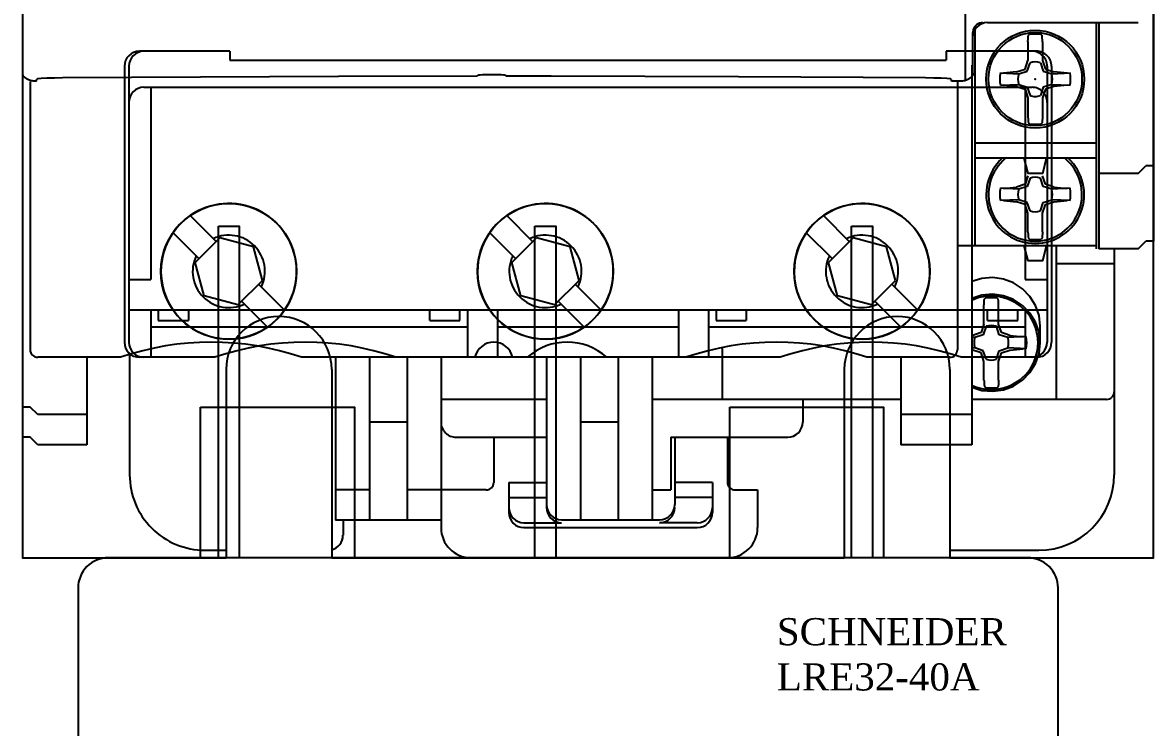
# Model space of a CAD drawing. Extents: x 0 to 75, y 0 to 185.
# Drawn here: x 0 to 75, y 46.8 to 93.5 of the extents above; entities that cross this region are included whole.
import ezdxf

# ---------------------------------------------------------------- set-up
doc = ezdxf.new("R2010")
doc.units = 0
doc.layers.add('1', color=3, linetype='CONTINUOUS')
doc.layers.add('ALPHA', color=255, linetype='CONTINUOUS')
doc.styles.add('arial', font='times.ttf', dxfattribs={"height": 21})

# ---------------------------------------------------------------- blocks, each defined once
blk = doc.blocks.new('EWTWEQT WEQTY T3 2T')
at = {"color": 1, "linetype": 'ByBlock', "lineweight": -2}
for points in [[(295250.555, 158400.807), (295251.941, 158400.807), (295251.941, 158378.807), (295250.555, 158378.807)], [(295271.555, 158400.807), (295272.941, 158400.807), (295272.941, 158378.807), (295271.555, 158378.807)], [(295292.555, 158400.807), (295293.941, 158400.807), (295293.941, 158378.807), (295292.555, 158378.807)]]:
    blk.add_lwpolyline(points, close=True, dxfattribs=at)
at = {"color": 251, "linetype": 'ByBlock', "lineweight": -2}
for points in [[(295249.373, 158388.807), (295259.577, 158388.807), (295259.577, 158378.807), (295249.373, 158378.807)], [(295284.472, 158388.807), (295294.676, 158388.807), (295294.676, 158378.807), (295284.472, 158378.807)]]:
    blk.add_lwpolyline(points, close=True, dxfattribs=at)
blk.add_lwpolyline([(295241.248, 158320.807), (295306.248, 158320.807), (295306.248, 158376.807, 0.414214), (295304.248, 158378.807), (295243.248, 158378.807, 0.414214), (295241.248, 158376.807)], format="xyb", close=True, dxfattribs=at)
at = {"layer": '1', "insert": (295287.598, 158374.806), "char_height": 1.8, "attachment_point": 1, "style": 'arial'}
blk.add_mtext_dynamic_manual_height_columns('SCHNEIDER\\PLRE32-40A', width=21.44146, gutter_width=450, heights=[0], dxfattribs=at)
blk = doc.blocks.new('QWE 3 32 KHOI DONG TU 50')
at = {"color": 3, "linetype": 'ByBlock', "lineweight": -2}
for p, q in [((294832.386, 158425.791), (294832.386, 158413.291)), ((294839.386, 158425.791), (294839.386, 158413.291)), ((294873.386, 158425.791), (294873.386, 158413.291)), ((294880.386, 158425.791), (294880.386, 158413.291))]:
    blk.add_line(p, q, dxfattribs=at)
for centre in [(294835.886, 158425.791), (294876.886, 158425.791)]:
    blk.add_arc(centre, 3.5, 0, 180, dxfattribs=at)
at = {"layer": '1'}
for p, q in [((294885.56, 158447.518), (294885.56, 158446.271)), ((294886.536, 158447.518), (294886.536, 158446.275)), ((294885.376, 158445.714), (294885.561, 158446.275)), ((294885.518, 158445.571), (294885.704, 158446.133)), ((294886.394, 158446.133), (294886.579, 158445.571)), ((294886.536, 158446.275), (294886.722, 158445.714)), ((294883.735, 158445.45), (294884.957, 158445.386)), ((294884.814, 158445.529), (294883.936, 158445.439)), ((294884.814, 158445.529), (294885.376, 158445.714)), ((294884.957, 158445.386), (294885.518, 158445.571)), ((294886.579, 158445.571), (294887.141, 158445.386)), ((294886.722, 158445.714), (294887.283, 158445.529)), ((294887.141, 158445.386), (294888.363, 158445.45)), ((294888.161, 158445.439), (294887.283, 158445.529)), ((294883.735, 158444.632), (294884.957, 158444.696)), ((294884.816, 158444.555), (294883.936, 158444.642)), ((294884.816, 158444.555), (294885.373, 158444.371)), ((294884.957, 158444.696), (294885.518, 158444.511)), ((294885.373, 158444.371), (294885.56, 158443.805)), ((294885.518, 158444.511), (294885.704, 158443.949)), ((294886.579, 158444.511), (294886.394, 158443.949)), ((294886.722, 158444.368), (294886.536, 158443.806)), ((294887.141, 158444.696), (294886.579, 158444.511)), ((294887.283, 158444.553), (294886.722, 158444.368)), ((294887.141, 158444.696), (294888.363, 158444.632)), ((294888.161, 158444.642), (294887.282, 158444.555)), ((294885.56, 158443.805), (294885.56, 158442.564)), ((294886.536, 158443.806), (294886.536, 158442.564)), ((294885.299, 158439.791), (294885.549, 158438.791)), ((294886.549, 158438.791), (294886.799, 158439.791)), ((294885.561, 158438.625), (294885.376, 158438.064)), ((294885.704, 158438.483), (294885.518, 158437.921)), ((294886.549, 158438.791), (294885.549, 158438.791)), ((294886.579, 158437.921), (294886.394, 158438.483)), ((294886.722, 158438.064), (294886.536, 158438.625)), ((294884.957, 158437.736), (294883.735, 158437.8)), ((294883.936, 158437.789), (294884.814, 158437.879)), ((294885.376, 158438.064), (294884.814, 158437.879)), ((294885.518, 158437.921), (294884.957, 158437.736)), ((294887.141, 158437.736), (294886.579, 158437.921)), ((294887.283, 158437.879), (294886.722, 158438.064)), ((294888.363, 158437.8), (294887.141, 158437.736)), ((294887.283, 158437.879), (294888.162, 158437.789)), ((294884.957, 158437.046), (294883.735, 158436.982)), ((294883.936, 158436.992), (294884.816, 158436.905)), ((294885.373, 158436.721), (294884.816, 158436.905)), ((294885.518, 158436.861), (294884.957, 158437.046)), ((294885.704, 158436.299), (294885.518, 158436.861)), ((294886.394, 158436.299), (294886.579, 158436.861)), ((294886.579, 158436.861), (294887.141, 158437.046)), ((294886.722, 158436.718), (294887.283, 158436.903)), ((294888.363, 158436.982), (294887.141, 158437.046)), ((294887.282, 158436.905), (294888.162, 158436.992)), ((294885.56, 158436.155), (294885.373, 158436.721)), ((294885.56, 158434.914), (294885.56, 158436.155)), ((294886.536, 158436.156), (294886.722, 158436.718)), ((294886.536, 158434.914), (294886.536, 158436.157)), ((294885.56, 158434.914), (294885.562, 158434.886)), ((294885.562, 158434.886), (294885.565, 158434.857)), ((294885.565, 158434.857), (294885.568, 158434.829)), ((294885.568, 158434.829), (294885.571, 158434.801)), ((294885.571, 158434.801), (294885.573, 158434.773)), ((294885.573, 158434.773), (294885.576, 158434.744)), ((294885.576, 158434.744), (294885.578, 158434.716)), ((294885.578, 158434.716), (294885.579, 158434.687)), ((294885.579, 158434.687), (294885.579, 158434.664)), ((294885.579, 158434.664), (294885.579, 158434.64)), ((294885.579, 158434.64), (294885.58, 158434.617)), ((294885.58, 158434.617), (294885.581, 158434.594)), ((294885.581, 158434.594), (294885.583, 158434.571)), ((294885.583, 158434.571), (294885.586, 158434.549)), ((294885.586, 158434.549), (294885.591, 158434.527)), ((294885.591, 158434.527), (294885.599, 158434.506)), ((294885.599, 158434.506), (294885.603, 158434.496)), ((294886.499, 158434.506), (294886.494, 158434.496)), ((294886.506, 158434.527), (294886.499, 158434.506)), ((294886.512, 158434.549), (294886.506, 158434.527)), ((294886.515, 158434.571), (294886.512, 158434.549)), ((294886.517, 158434.594), (294886.515, 158434.571)), ((294886.518, 158434.617), (294886.517, 158434.594)), ((294886.519, 158434.687), (294886.518, 158434.664)), ((294886.518, 158434.664), (294886.518, 158434.64)), ((294886.518, 158434.64), (294886.518, 158434.617)), ((294886.52, 158434.716), (294886.519, 158434.687)), ((294886.522, 158434.744), (294886.52, 158434.716)), ((294886.524, 158434.773), (294886.522, 158434.744)), ((294886.527, 158434.801), (294886.524, 158434.773)), ((294886.529, 158434.829), (294886.527, 158434.801)), ((294886.532, 158434.857), (294886.529, 158434.829)), ((294886.534, 158434.885), (294886.532, 158434.857)), ((294886.536, 158434.914), (294886.534, 158434.885)), ((294885.603, 158434.496), (294885.609, 158434.486)), ((294885.609, 158434.486), (294885.614, 158434.476)), ((294885.614, 158434.476), (294885.621, 158434.467)), ((294885.621, 158434.467), (294885.627, 158434.458)), ((294885.627, 158434.458), (294885.634, 158434.449)), ((294885.634, 158434.449), (294885.641, 158434.44)), ((294885.641, 158434.44), (294885.649, 158434.432)), ((294886.456, 158434.44), (294886.449, 158434.432)), ((294886.463, 158434.449), (294886.456, 158434.44)), ((294886.47, 158434.458), (294886.463, 158434.449)), ((294886.477, 158434.467), (294886.47, 158434.458)), ((294886.483, 158434.476), (294886.477, 158434.467)), ((294886.489, 158434.486), (294886.483, 158434.476)), ((294886.494, 158434.496), (294886.489, 158434.486)), ((294882.518, 158431.819), (294881.836, 158431.609)), ((294883.23, 158431.876), (294882.518, 158431.819)), ((294883.938, 158431.778), (294883.23, 158431.876)), ((294884.607, 158431.529), (294883.938, 158431.778)), ((294885.204, 158431.142), (294884.607, 158431.529)), ((294883.23, 158430.768), (294882.518, 158430.71)), ((294883.938, 158430.67), (294883.23, 158430.768)), ((294885.702, 158430.634), (294885.204, 158431.142)), ((294882.518, 158430.71), (294881.836, 158430.501)), ((294882.647, 158430.03), (294882.649, 158430.058)), ((294882.647, 158428.783), (294882.647, 158430.03)), ((294882.649, 158430.058), (294882.652, 158430.086)), ((294882.652, 158430.086), (294882.655, 158430.115)), ((294882.655, 158430.115), (294882.658, 158430.143)), ((294882.658, 158430.143), (294882.661, 158430.171)), ((294882.661, 158430.171), (294882.663, 158430.199)), ((294882.663, 158430.199), (294882.665, 158430.228)), ((294882.665, 158430.228), (294882.666, 158430.257)), ((294882.666, 158430.257), (294882.667, 158430.28)), ((294882.667, 158430.327), (294882.668, 158430.35)), ((294882.667, 158430.303), (294882.667, 158430.327)), ((294882.667, 158430.28), (294882.667, 158430.303)), ((294882.668, 158430.35), (294882.67, 158430.373)), ((294882.67, 158430.373), (294882.673, 158430.395)), ((294882.673, 158430.395), (294882.679, 158430.417)), ((294882.679, 158430.417), (294882.686, 158430.438)), ((294882.686, 158430.438), (294882.691, 158430.448)), ((294882.691, 158430.448), (294882.696, 158430.458)), ((294882.696, 158430.458), (294882.702, 158430.468)), ((294882.702, 158430.468), (294882.708, 158430.477)), ((294882.708, 158430.477), (294882.715, 158430.486)), ((294882.715, 158430.486), (294882.722, 158430.495)), ((294882.722, 158430.495), (294882.729, 158430.504)), ((294882.729, 158430.504), (294882.736, 158430.512)), ((294883.544, 158430.504), (294883.536, 158430.512)), ((294883.551, 158430.495), (294883.544, 158430.504)), ((294883.558, 158430.486), (294883.551, 158430.495)), ((294883.564, 158430.477), (294883.558, 158430.486)), ((294883.571, 158430.468), (294883.564, 158430.477)), ((294883.576, 158430.458), (294883.571, 158430.468)), ((294883.582, 158430.448), (294883.576, 158430.458)), ((294883.586, 158430.438), (294883.582, 158430.448)), ((294883.594, 158430.417), (294883.586, 158430.438)), ((294883.599, 158430.395), (294883.594, 158430.417)), ((294883.602, 158430.373), (294883.599, 158430.395)), ((294883.604, 158430.35), (294883.602, 158430.373)), ((294883.605, 158430.327), (294883.604, 158430.35)), ((294883.606, 158430.303), (294883.605, 158430.327)), ((294883.606, 158430.28), (294883.606, 158430.303)), ((294883.606, 158430.257), (294883.606, 158430.28)), ((294883.607, 158430.228), (294883.606, 158430.257)), ((294883.609, 158430.199), (294883.607, 158430.228)), ((294883.611, 158430.171), (294883.609, 158430.199)), ((294883.614, 158430.143), (294883.611, 158430.171)), ((294883.617, 158430.115), (294883.614, 158430.143)), ((294883.619, 158430.087), (294883.617, 158430.115)), ((294883.622, 158430.059), (294883.619, 158430.087)), ((294883.624, 158430.03), (294883.622, 158430.059)), ((294883.624, 158428.787), (294883.624, 158430.03)), ((294884.607, 158430.421), (294883.938, 158430.67)), ((294885.204, 158430.033), (294884.607, 158430.421)), ((294885.702, 158429.526), (294885.204, 158430.033)), ((294886.076, 158430.031), (294885.702, 158430.634)), ((294886.308, 158429.362), (294886.076, 158430.031)), ((294882.886, 158429.041), (294882.886, 158429.741)), ((294884.886, 158429.041), (294884.886, 158429.741)), ((294885.386, 158429.741), (294885.386, 158426.591)), ((294886.076, 158428.923), (294885.702, 158429.526)), ((294886.386, 158428.659), (294886.308, 158429.362)), ((294882.648, 158428.787), (294882.463, 158428.226)), ((294882.791, 158428.645), (294882.606, 158428.083)), ((294882.886, 158429.041), (294884.886, 158429.041)), ((294883.667, 158428.083), (294883.481, 158428.645)), ((294883.809, 158428.226), (294883.624, 158428.787)), ((294886.308, 158428.254), (294886.076, 158428.923)), ((294886.386, 158427.551), (294886.386, 158428.659)), ((294882.463, 158428.226), (294881.836, 158428.019)), ((294882.044, 158427.898), (294881.836, 158427.909)), ((294882.606, 158428.083), (294882.044, 158427.898)), ((294884.228, 158427.898), (294883.667, 158428.083)), ((294884.371, 158428.041), (294883.809, 158428.226)), ((294885.45, 158427.962), (294884.228, 158427.898)), ((294884.371, 158428.041), (294885.249, 158427.951)), ((294886.386, 158427.551), (294886.308, 158428.254)), ((294882.044, 158427.208), (294881.836, 158427.197)), ((294882.461, 158426.882), (294881.836, 158427.088)), ((294882.606, 158427.022), (294882.044, 158427.208)), ((294882.791, 158426.461), (294882.606, 158427.022)), ((294883.481, 158426.461), (294883.667, 158427.022)), ((294883.667, 158427.022), (294884.228, 158427.208)), ((294883.809, 158426.88), (294884.371, 158427.065)), ((294885.45, 158427.144), (294884.228, 158427.208)), ((294884.369, 158427.066), (294885.249, 158427.154)), ((294886.308, 158426.848), (294886.386, 158427.551)), ((294882.647, 158426.317), (294882.461, 158426.882)), ((294882.647, 158425.076), (294882.647, 158426.317)), ((294883.624, 158426.318), (294883.809, 158426.88)), ((294883.624, 158425.075), (294883.624, 158426.318)), ((294886.076, 158426.178), (294886.308, 158426.848)), ((294885.204, 158425.068), (294885.702, 158425.576)), ((294885.702, 158425.576), (294886.076, 158426.178)), ((294882.647, 158425.076), (294882.649, 158425.047)), ((294882.649, 158425.047), (294882.652, 158425.019)), ((294882.652, 158425.019), (294882.655, 158424.991)), ((294882.655, 158424.991), (294882.658, 158424.963)), ((294882.658, 158424.963), (294882.661, 158424.935)), ((294882.661, 158424.935), (294882.663, 158424.906)), ((294882.663, 158424.906), (294882.665, 158424.878)), ((294882.665, 158424.878), (294882.666, 158424.849)), ((294882.666, 158424.849), (294882.667, 158424.826)), ((294882.667, 158424.826), (294882.667, 158424.802)), ((294882.667, 158424.802), (294882.667, 158424.779)), ((294882.667, 158424.779), (294882.668, 158424.756)), ((294882.668, 158424.756), (294882.67, 158424.733)), ((294883.604, 158424.756), (294883.602, 158424.733)), ((294883.605, 158424.779), (294883.604, 158424.756)), ((294883.606, 158424.802), (294883.605, 158424.779)), ((294883.607, 158424.878), (294883.606, 158424.849)), ((294883.606, 158424.849), (294883.606, 158424.826)), ((294883.606, 158424.826), (294883.606, 158424.802)), ((294883.609, 158424.906), (294883.607, 158424.878)), ((294883.611, 158424.935), (294883.609, 158424.906)), ((294883.614, 158424.963), (294883.611, 158424.935)), ((294883.617, 158424.991), (294883.614, 158424.963)), ((294883.619, 158425.019), (294883.617, 158424.991)), ((294883.622, 158425.047), (294883.619, 158425.019)), ((294883.624, 158425.075), (294883.622, 158425.047)), ((294884.607, 158424.681), (294885.204, 158425.068)), ((294881.836, 158424.601), (294882.518, 158424.391)), ((294882.518, 158424.391), (294883.23, 158424.334)), ((294882.67, 158424.733), (294882.673, 158424.711)), ((294882.673, 158424.711), (294882.679, 158424.689)), ((294882.679, 158424.689), (294882.686, 158424.668)), ((294882.686, 158424.668), (294882.691, 158424.658)), ((294882.691, 158424.658), (294882.696, 158424.648)), ((294882.696, 158424.648), (294882.702, 158424.638)), ((294882.702, 158424.638), (294882.708, 158424.629)), ((294882.708, 158424.629), (294882.715, 158424.619)), ((294882.715, 158424.619), (294882.722, 158424.611)), ((294882.722, 158424.611), (294882.729, 158424.602)), ((294882.729, 158424.602), (294882.736, 158424.593)), ((294883.23, 158424.334), (294883.938, 158424.432)), ((294883.544, 158424.602), (294883.536, 158424.593)), ((294883.551, 158424.611), (294883.544, 158424.602)), ((294883.558, 158424.619), (294883.551, 158424.611)), ((294883.564, 158424.629), (294883.558, 158424.619)), ((294883.571, 158424.638), (294883.564, 158424.629)), ((294883.576, 158424.648), (294883.571, 158424.638)), ((294883.582, 158424.658), (294883.576, 158424.648)), ((294883.586, 158424.668), (294883.582, 158424.658)), ((294883.594, 158424.689), (294883.586, 158424.668)), ((294883.599, 158424.711), (294883.594, 158424.689)), ((294883.602, 158424.733), (294883.599, 158424.711)), ((294883.938, 158424.432), (294884.607, 158424.681))]:
    blk.add_line(p, q, dxfattribs=at)
for points in [[(294885.56, 158447.518), (294885.562, 158447.546), (294885.565, 158447.575), (294885.568, 158447.603), (294885.571, 158447.631), (294885.573, 158447.659), (294885.576, 158447.687), (294885.578, 158447.716), (294885.579, 158447.745), (294885.579, 158447.768), (294885.579, 158447.791), (294885.58, 158447.815), (294885.581, 158447.838), (294885.583, 158447.861), (294885.586, 158447.883), (294885.591, 158447.905), (294885.599, 158447.926), (294885.603, 158447.936), (294885.609, 158447.946), (294885.614, 158447.956), (294885.621, 158447.965), (294885.627, 158447.974), (294885.634, 158447.983), (294885.641, 158447.992), (294885.649, 158448)], [(294886.536, 158447.518), (294886.534, 158447.547), (294886.532, 158447.575), (294886.529, 158447.603), (294886.527, 158447.631), (294886.524, 158447.659), (294886.522, 158447.688), (294886.52, 158447.716), (294886.519, 158447.745), (294886.518, 158447.768), (294886.518, 158447.791), (294886.518, 158447.815), (294886.517, 158447.838), (294886.515, 158447.861), (294886.512, 158447.883), (294886.506, 158447.905), (294886.499, 158447.926), (294886.494, 158447.936), (294886.489, 158447.946), (294886.483, 158447.956), (294886.477, 158447.965), (294886.47, 158447.974), (294886.463, 158447.983), (294886.456, 158447.992), (294886.449, 158448)], [(294885.56, 158442.564), (294885.562, 158442.535), (294885.565, 158442.507), (294885.568, 158442.479), (294885.571, 158442.451), (294885.573, 158442.423), (294885.576, 158442.394), (294885.578, 158442.366), (294885.579, 158442.337), (294885.579, 158442.314), (294885.579, 158442.29), (294885.58, 158442.267), (294885.581, 158442.244), (294885.583, 158442.221), (294885.586, 158442.199), (294885.591, 158442.177), (294885.599, 158442.156), (294885.603, 158442.146), (294885.609, 158442.136), (294885.614, 158442.126), (294885.621, 158442.117), (294885.627, 158442.108), (294885.634, 158442.099), (294885.641, 158442.09), (294885.649, 158442.082)], [(294886.536, 158442.564), (294886.534, 158442.535), (294886.532, 158442.507), (294886.529, 158442.479), (294886.527, 158442.451), (294886.524, 158442.423), (294886.522, 158442.394), (294886.52, 158442.366), (294886.519, 158442.337), (294886.518, 158442.314), (294886.518, 158442.29), (294886.518, 158442.267), (294886.517, 158442.244), (294886.515, 158442.221), (294886.512, 158442.199), (294886.506, 158442.177), (294886.499, 158442.156), (294886.494, 158442.146), (294886.489, 158442.136), (294886.483, 158442.126), (294886.477, 158442.117), (294886.47, 158442.108), (294886.463, 158442.099), (294886.456, 158442.09), (294886.449, 158442.082)]]:
    blk.add_lwpolyline(points, dxfattribs=at)
for radius in [3.25, 3.1]:
    blk.add_circle((294886.049, 158445.041), radius, dxfattribs=at)
for centre, radius, start, end in [((294886.049, 158445.041), 2.986, 82.30224, 97.6977), ((294886.049, 158445.041), 1.145, 72.46371, 107.53629), ((294886.049, 158445.041), 2.35, 169.97567, 190.02451), ((294886.049, 158445.041), 1.145, 162.46377, 197.53635), ((294886.049, 158445.041), 1.145, 342.46367, 17.53625), ((294886.049, 158445.041), 2.35, 349.97548, 10.02433), ((294885.84, 158443.498), 1, 359.99996, 89.99999), ((294886.049, 158445.041), 1.145, 252.4637, 270.00002), ((294886.049, 158445.041), 1.145, 270.00002, 287.53628), ((294886.049, 158445.041), 2.986, 262.30229, 277.69775), ((294886.049, 158437.391), 3.25, 132.39961, 47.60039), ((294886.049, 158437.391), 3.1, 129.26811, 50.7319), ((294886.049, 158437.391), 1.145, 72.46372, 107.5363), ((294886.049, 158437.391), 2.35, 169.97565, 190.0245), ((294886.049, 158437.391), 1.145, 162.46375, 197.53634), ((294886.049, 158437.391), 1.145, 342.46366, 17.53625), ((294886.049, 158437.391), 2.35, 349.97548, 10.02432), ((294886.049, 158437.391), 1.145, 252.46371, 287.53629), ((294886.049, 158437.391), 2.986, 262.3023, 277.69776), ((294883.136, 158427.553), 3.1, 245.20759, 114.7924), ((294883.136, 158427.553), 2.986, 82.30225, 97.69771), ((294883.136, 158427.553), 1.145, 72.46372, 107.5363), ((294883.136, 158427.553), 1.145, 162.46375, 197.53634), ((294883.136, 158427.553), 1.145, 342.46366, 17.53625), ((294883.136, 158427.553), 2.35, 349.97548, 10.02432), ((294883.136, 158427.553), 1.145, 252.46371, 287.53629), ((294883.136, 158427.553), 2.986, 262.3023, 277.69776)]:
    blk.add_arc(centre, radius, start, end, dxfattribs=at)
blk.add_point((294886.049, 158445.041), dxfattribs=at)
at = {"layer": 'ALPHA'}
for p, q in [((294818.886, 158532.291), (294818.886, 158421.291)), ((294893.886, 158519.291), (294893.886, 158434.291)), ((294881.402, 158463.591), (294881.402, 158444.943)), ((294818.902, 158445.44), (294818.902, 158450.834)), ((294882.358, 158448.759), (294882.178, 158448.667)), ((294882.559, 158448.791), (294882.358, 158448.759)), ((294882.886, 158448.791), (294892.886, 158448.791)), ((294890.099, 158448.791), (294890.099, 158433.791)), ((294890.261, 158448.791), (294890.261, 158433.791)), ((294881.942, 158448.343), (294881.91, 158448.142)), ((294881.91, 158445.44), (294881.91, 158448.142)), ((294882.034, 158448.524), (294881.942, 158448.343)), ((294882.178, 158448.667), (294882.034, 158448.524)), ((294882.049, 158448.337), (294882.049, 158433.991)), ((294881.886, 158447.791), (294881.886, 158446.291)), ((294832.636, 158446.891), (294826.636, 158446.891)), ((294832.636, 158446.891), (294832.636, 158446.291)), ((294886.136, 158446.891), (294880.136, 158446.891)), ((294880.136, 158446.891), (294880.136, 158446.291)), ((294825.636, 158445.891), (294825.636, 158427.591)), ((294825.933, 158445.891), (294825.933, 158427.591)), ((294832.636, 158446.291), (294880.136, 158446.291)), ((294881.836, 158445.979), (294881.836, 158420.791)), ((294886.84, 158445.891), (294886.84, 158427.591)), ((294887.136, 158445.891), (294887.136, 158427.591)), ((294818.904, 158445.39), (294818.902, 158445.44)), ((294818.91, 158445.34), (294818.904, 158445.39)), ((294818.919, 158445.291), (294818.91, 158445.34)), ((294818.95, 158445.245), (294818.919, 158445.291)), ((294818.984, 158445.202), (294818.95, 158445.245)), ((294819.021, 158445.163), (294818.984, 158445.202)), ((294819.06, 158445.128), (294819.021, 158445.163)), ((294819.101, 158445.095), (294819.06, 158445.128)), ((294819.143, 158445.065), (294819.101, 158445.095)), ((294819.188, 158445.037), (294819.143, 158445.065)), ((294819.233, 158445.012), (294819.188, 158445.037)), ((294819.281, 158444.989), (294819.233, 158445.012)), ((294819.884, 158445.051), (294819.802, 158445.021)), ((294819.802, 158444.906), (294819.802, 158445.021)), ((294820.127, 158445.078), (294819.884, 158445.051)), ((294820.502, 158445.101), (294820.127, 158445.078)), ((294820.991, 158445.117), (294820.502, 158445.101)), ((294821.542, 158445.125), (294820.991, 158445.117)), ((294830.675, 158445.179), (294821.542, 158445.125)), ((294839.839, 158445.216), (294830.675, 158445.179)), ((294849.022, 158445.236), (294839.839, 158445.216)), ((294849.022, 158445.239), (294849.155, 158445.319)), ((294849.022, 158445.236), (294849.022, 158445.239)), ((294849.155, 158445.319), (294849.225, 158445.333)), ((294849.225, 158445.333), (294849.379, 158445.345)), ((294849.379, 158445.345), (294849.598, 158445.354)), ((294849.598, 158445.354), (294849.864, 158445.359)), ((294849.864, 158445.359), (294850.14, 158445.359)), ((294850.14, 158445.359), (294850.406, 158445.354)), ((294850.406, 158445.354), (294850.625, 158445.345)), ((294850.625, 158445.345), (294850.779, 158445.333)), ((294850.779, 158445.333), (294850.849, 158445.319)), ((294850.849, 158445.319), (294850.982, 158445.239)), ((294853.938, 158445.232), (294850.982, 158445.237)), ((294866.375, 158445.194), (294853.938, 158445.232)), ((294878.762, 158445.125), (294866.375, 158445.194)), ((294879.313, 158445.117), (294878.762, 158445.125)), ((294879.802, 158445.101), (294879.313, 158445.117)), ((294880.177, 158445.078), (294879.802, 158445.101)), ((294880.42, 158445.051), (294880.177, 158445.078)), ((294880.502, 158445.021), (294880.42, 158445.051)), ((294880.502, 158444.906), (294880.502, 158445.021)), ((294881.579, 158445.012), (294881.531, 158444.989)), ((294881.625, 158445.037), (294881.579, 158445.012)), ((294881.669, 158445.065), (294881.625, 158445.037)), ((294881.711, 158445.095), (294881.669, 158445.065)), ((294881.752, 158445.128), (294881.711, 158445.095)), ((294881.791, 158445.163), (294881.752, 158445.128)), ((294881.828, 158445.202), (294881.791, 158445.163)), ((294881.862, 158445.245), (294881.828, 158445.202)), ((294881.893, 158445.291), (294881.862, 158445.245)), ((294881.903, 158445.34), (294881.893, 158445.291)), ((294881.908, 158445.39), (294881.903, 158445.34)), ((294881.91, 158445.44), (294881.908, 158445.39)), ((294819.332, 158444.968), (294819.281, 158444.989)), ((294819.385, 158444.95), (294819.332, 158444.968)), ((294819.442, 158444.934), (294819.385, 158444.95)), ((294819.386, 158444.871), (294819.386, 158427.091)), ((294819.509, 158444.919), (294819.442, 158444.934)), ((294819.586, 158444.909), (294819.509, 158444.919)), ((294819.666, 158444.906), (294819.586, 158444.909)), ((294819.802, 158444.906), (294819.666, 158444.906)), ((294826.933, 158444.498), (294885.84, 158444.498)), ((294827.386, 158444.498), (294827.386, 158431.741)), ((294881.147, 158444.906), (294880.502, 158444.906)), ((294880.886, 158444.882), (294880.886, 158427.091)), ((294881.227, 158444.909), (294881.147, 158444.906)), ((294881.303, 158444.919), (294881.227, 158444.909)), ((294881.37, 158444.934), (294881.303, 158444.919)), ((294881.427, 158444.95), (294881.37, 158444.934)), ((294881.48, 158444.968), (294881.427, 158444.95)), ((294881.531, 158444.989), (294881.48, 158444.968)), ((294885.386, 158444.498), (294885.386, 158431.741)), ((294890.074, 158440.791), (294882.024, 158440.791)), ((294890.074, 158439.791), (294881.999, 158439.791)), ((294892.886, 158438.791), (294893.386, 158439.291)), ((294893.886, 158439.291), (294893.386, 158439.291)), ((294892.886, 158438.791), (294890.261, 158438.791)), ((294829.996, 158435.988), (294831.713, 158434.271)), ((294850.996, 158435.988), (294852.713, 158434.271)), ((294871.996, 158435.988), (294873.713, 158434.271)), ((294828.864, 158434.857), (294830.581, 158433.14)), ((294830.331, 158432.889), (294831.964, 158434.522)), ((294834.194, 158433.924), (294831.964, 158434.522)), ((294849.864, 158434.857), (294851.581, 158433.14)), ((294851.331, 158432.889), (294852.964, 158434.522)), ((294855.194, 158433.924), (294852.964, 158434.522)), ((294870.864, 158434.857), (294872.581, 158433.14)), ((294872.331, 158432.889), (294873.964, 158434.522)), ((294876.194, 158433.924), (294873.964, 158434.522)), ((294834.792, 158431.693), (294834.194, 158433.924)), ((294855.792, 158431.693), (294855.194, 158433.924)), ((294876.792, 158431.693), (294876.194, 158433.924)), ((294890.099, 158433.991), (294880.886, 158433.991)), ((294885.299, 158433.991), (294885.549, 158432.991)), ((294886.549, 158432.991), (294886.799, 158433.991)), ((294887.433, 158433.991), (294887.433, 158423.792)), ((294892.886, 158433.791), (294890.261, 158433.791)), ((294891.286, 158433.791), (294891.286, 158418.791)), ((294892.886, 158433.791), (294893.386, 158434.291)), ((294893.886, 158434.291), (294893.386, 158434.291)), ((294830.928, 158430.658), (294830.331, 158432.889)), ((294851.928, 158430.658), (294851.331, 158432.889)), ((294872.928, 158430.658), (294872.331, 158432.889)), ((294886.549, 158432.991), (294885.549, 158432.991)), ((294891.286, 158432.791), (294887.433, 158432.791)), ((294825.933, 158431.741), (294827.386, 158431.741)), ((294833.159, 158430.06), (294834.792, 158431.693)), ((294854.159, 158430.06), (294855.792, 158431.693)), ((294875.159, 158430.06), (294876.792, 158431.693)), ((294885.386, 158431.741), (294886.84, 158431.741)), ((294834.541, 158431.442), (294836.258, 158429.725)), ((294855.541, 158431.442), (294857.258, 158429.725)), ((294876.541, 158431.442), (294878.258, 158429.725)), ((294833.159, 158430.06), (294830.928, 158430.658)), ((294833.41, 158430.311), (294835.127, 158428.594)), ((294854.159, 158430.06), (294851.928, 158430.658)), ((294854.41, 158430.311), (294856.127, 158428.594)), ((294875.159, 158430.06), (294872.928, 158430.658)), ((294875.41, 158430.311), (294877.127, 158428.594)), ((294825.933, 158429.741), (294886.84, 158429.741)), ((294827.386, 158429.741), (294827.386, 158426.591)), ((294827.886, 158429.741), (294827.886, 158429.041)), ((294829.886, 158429.741), (294829.886, 158429.041)), ((294845.886, 158429.041), (294845.886, 158429.741)), ((294847.886, 158429.041), (294847.886, 158429.741)), ((294848.386, 158429.741), (294848.386, 158426.591)), ((294850.386, 158429.741), (294850.386, 158426.591)), ((294862.386, 158429.741), (294862.386, 158426.591)), ((294864.386, 158429.741), (294864.386, 158426.591)), ((294864.886, 158429.741), (294864.886, 158429.041)), ((294866.886, 158429.741), (294866.886, 158429.041)), ((294848.386, 158428.591), (294827.386, 158428.591)), ((294827.886, 158429.041), (294829.886, 158429.041)), ((294845.886, 158429.041), (294847.886, 158429.041)), ((294862.386, 158428.591), (294850.386, 158428.591)), ((294885.386, 158428.591), (294864.386, 158428.591)), ((294864.886, 158429.041), (294866.886, 158429.041)), ((294865.286, 158427.237), (294865.286, 158423.791)), ((294825.386, 158426.591), (294819.886, 158426.591)), ((294823.136, 158426.591), (294823.136, 158420.791)), ((294825.986, 158426.785), (294825.986, 158418.791)), ((294831.636, 158426.591), (294826.636, 158426.591)), ((294852.362, 158426.591), (294837.386, 158426.591)), ((294839.636, 158426.591), (294839.636, 158415.791)), ((294841.886, 158426.591), (294841.886, 158415.791)), ((294844.386, 158426.591), (294844.386, 158415.791)), ((294846.636, 158426.591), (294846.636, 158415.791)), ((294869.136, 158426.591), (294851.386, 158426.591)), ((294853.636, 158426.591), (294853.636, 158416.619)), ((294855.886, 158426.591), (294855.886, 158415.791)), ((294858.386, 158426.591), (294858.386, 158415.791)), ((294860.636, 158426.591), (294860.636, 158415.791)), ((294880.386, 158426.591), (294874.886, 158426.591)), ((294877.136, 158426.591), (294877.136, 158420.791)), ((294886.136, 158426.591), (294881.136, 158426.591)), ((294819.386, 158423.291), (294818.886, 158423.291)), ((294819.886, 158422.791), (294819.386, 158423.291)), ((294853.636, 158423.791), (294846.636, 158423.791)), ((294877.136, 158423.791), (294860.636, 158423.791)), ((294870.636, 158423.791), (294870.636, 158422.291)), ((294890.786, 158423.792), (294881.836, 158423.792)), ((294823.136, 158422.791), (294819.886, 158422.791)), ((294881.836, 158422.791), (294877.136, 158422.791)), ((294844.386, 158422.291), (294841.886, 158422.291)), ((294858.386, 158422.291), (294855.886, 158422.291)), ((294819.386, 158421.291), (294818.886, 158421.291)), ((294819.886, 158420.791), (294819.386, 158421.291)), ((294847.636, 158421.291), (294853.636, 158421.291)), ((294850.136, 158421.291), (294850.136, 158418.291)), ((294861.886, 158421.291), (294869.636, 158421.291)), ((294861.886, 158421.291), (294861.886, 158417.791)), ((294862.136, 158421.291), (294862.136, 158416.816)), ((294865.636, 158421.291), (294865.636, 158418.291)), ((294823.136, 158420.791), (294819.886, 158420.791)), ((294881.836, 158420.791), (294877.136, 158420.791)), ((294851.136, 158418.296), (294853.636, 158418.296)), ((294851.136, 158418.296), (294851.136, 158416.291)), ((294864.636, 158418.296), (294862.136, 158418.296)), ((294864.636, 158418.296), (294864.636, 158416.291)), ((294841.886, 158417.791), (294839.636, 158417.791)), ((294846.636, 158417.791), (294844.386, 158417.791)), ((294849.636, 158417.791), (294846.636, 158417.791)), ((294846.636, 158417.791), (294846.636, 158415.291)), ((294851.136, 158417.291), (294853.636, 158417.291)), ((294860.636, 158417.791), (294861.886, 158417.791)), ((294864.636, 158417.291), (294862.136, 158417.291)), ((294866.136, 158417.791), (294867.636, 158417.791)), ((294867.636, 158417.791), (294867.636, 158415.291)), ((294846.636, 158415.791), (294839.636, 158415.791)), ((294840.136, 158415.791), (294840.136, 158414.791)), ((294854.636, 158415.816), (294861.136, 158415.816)), ((294852.136, 158415.619), (294854.636, 158415.619)), ((294852.136, 158415.291), (294863.636, 158415.291)), ((294863.636, 158415.619), (294861.136, 158415.619)), ((294830.986, 158413.791), (294832.386, 158413.791)), ((294880.386, 158413.791), (294886.286, 158413.791)), ((294865.636, 158413.291), (294848.636, 158413.291))]:
    blk.add_line(p, q, dxfattribs=at)
for points in [[(294880.386, 158413.291), (294893.886, 158413.291), (294893.886, 158540.291), (294818.886, 158540.291), (294818.886, 158413.291), (294832.386, 158413.291)], [(294839.386, 158413.291), (294873.386, 158413.291)]]:
    blk.add_lwpolyline(points, dxfattribs=at)
for centre in [(294832.561, 158432.291), (294853.561, 158432.291), (294874.561, 158432.291)]:
    blk.add_circle(centre, 4.5, dxfattribs=at)
for centre, radius, start, end in [((294882.886, 158447.791), 1, 89.99998, 179.99996), ((294826.636, 158445.891), 1, 90.00004, 180.00002), ((294826.933, 158445.891), 1, 90.00004, 180.00002), ((294885.84, 158445.891), 1, 359.99996, 89.99999), ((294886.136, 158445.891), 1, 359.99996, 89.99999), ((294826.933, 158443.498), 1, 90.00004, 180.00002), ((294832.561, 158432.291), 4.5, 304.75965, 124.75967), ((294853.561, 158432.291), 4.5, 304.75965, 124.75967), ((294874.561, 158432.291), 4.5, 304.75965, 124.75967), ((294832.561, 158432.291), 4.5, 124.75966, 304.75965), ((294853.561, 158432.291), 4.5, 124.75966, 304.75965), ((294874.561, 158432.291), 4.5, 124.75966, 304.75965), ((294832.561, 158432.291), 2.4, 45, 115.5288), ((294853.561, 158432.291), 2.4, 45, 115.5288), ((294874.561, 158432.291), 2.4, 45, 115.5288), ((294832.561, 158432.291), 2.4, 334.47119, 45), ((294853.561, 158432.291), 2.4, 334.47119, 45), ((294874.561, 158432.291), 2.4, 334.47119, 45), ((294832.561, 158432.291), 2.4, 154.4712, 295.52879), ((294853.561, 158432.291), 2.4, 154.4712, 295.52879), ((294874.561, 158432.291), 2.4, 154.4712, 295.52879), ((294819.886, 158427.091), 0.5, 180.00002, 270), ((294831.386, 158409.091), 18.5, 71.07538, 108.92468), ((294826.636, 158427.591), 1, 179.99996, 269.99995), ((294826.933, 158427.591), 1, 180.00002, 270), ((294837.636, 158409.091), 18.5, 71.07539, 108.92469), ((294850.136, 158426.31), 1.281, 12.68049, 167.3198), ((294854.999, 158423.614), 3.977, 48.46373, 131.53644), ((294868.886, 158409.091), 18.5, 71.07538, 108.92468), ((294875.136, 158409.091), 18.5, 71.07539, 108.92469), ((294880.386, 158427.091), 0.5, 270, 0.00001), ((294885.84, 158427.591), 1, 269.99997, 359.99996), ((294886.136, 158427.591), 1, 269.99997, 359.99996), ((294890.786, 158424.292), 0.5, 270.00003, 0.00001), ((294847.636, 158422.291), 1, 179.99996, 270), ((294869.636, 158422.291), 1, 270.00003, 0.00001), ((294830.986, 158418.791), 5, 179.99996, 270), ((294886.286, 158418.791), 5, 270.00003, 0.00001), ((294849.636, 158418.291), 0.5, 270.00003, 0.00001), ((294866.136, 158418.291), 0.5, 180.00003, 270.00003), ((294852.136, 158416.619), 1, 180.00003, 270.00003), ((294854.636, 158416.816), 1, 180.00003, 270.00003), ((294854.636, 158416.619), 1, 180.00003, 270.00003), ((294861.136, 158416.816), 1, 270.00003, 0.00001), ((294861.136, 158416.619), 1, 270.00003, 359.99998), ((294863.636, 158416.619), 1, 270.00003, 359.99998), ((294852.136, 158416.291), 1, 180.00003, 270.00003), ((294863.636, 158416.291), 1, 270.00003, 0.00001), ((294848.636, 158415.291), 2, 180.00002, 270), ((294865.636, 158415.291), 2, 270.00003, 359.99998), ((294839.136, 158414.791), 1, 284.47751, 0.00001)]:
    blk.add_arc(centre, radius, start, end, dxfattribs=at)
at = {"color": 0, "linetype": 'ByBlock', "lineweight": -2}
blk.add_blockref('EWTWEQT WEQTY T3 2T', (-418.686, 34.484), dxfattribs=at)

msp = doc.modelspace()

# ---------------------------------------------------------------- block references
msp.add_blockref('QWE 3 32 KHOI DONG TU 50', (-294818.886, -158355.291))

doc.saveas('drawing.dxf')
